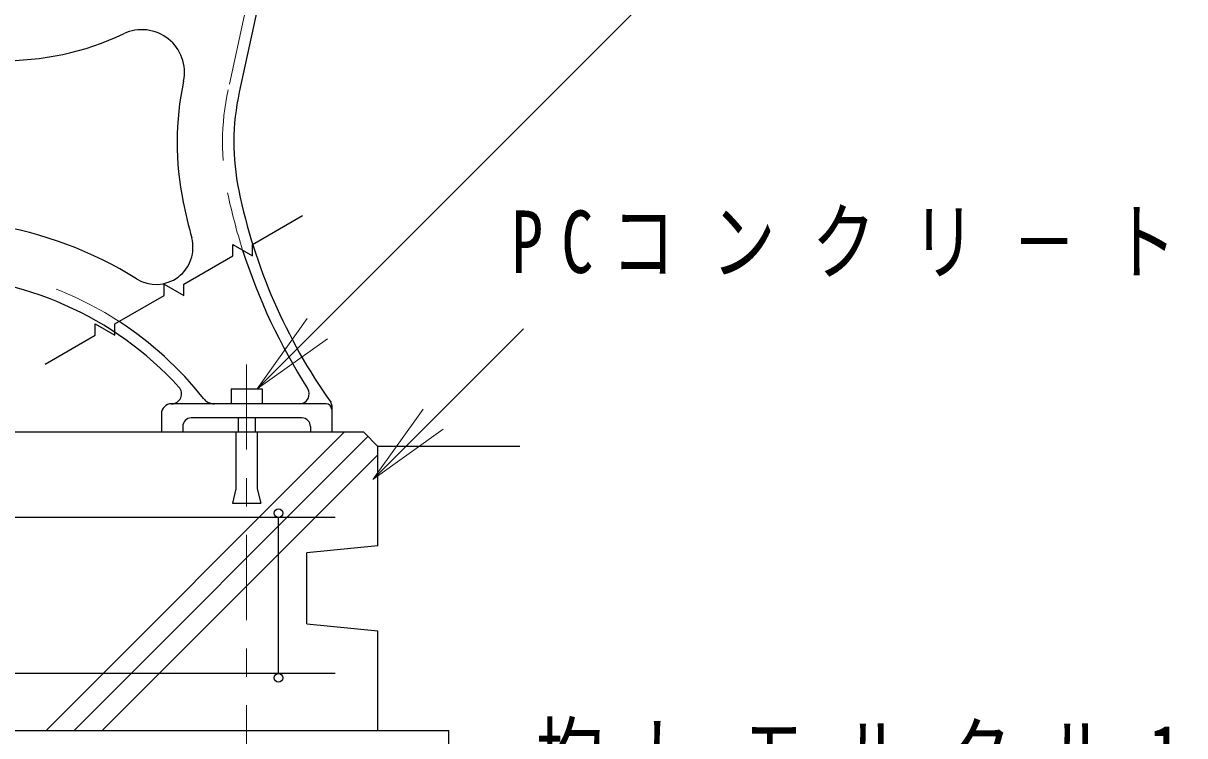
# Model space of a CAD drawing. Units: millimetres on the paper, scale 1:20. Extents: x -365 to 0, y -6 to 257.
# Drawn here: x -108.38 to -67.46, y 98.23 to 123.32 of the extents above; entities that cross this region are included whole.
import ezdxf

# ---------------------------------------------------------------- set-up
doc = ezdxf.new("R2010")
doc.units = ezdxf.units.MM
doc.linetypes.add('USER1', pattern=[4.5, 2.5, -2])
doc.linetypes.add('USER2', pattern=[6, 3, -1, 1, -1])
doc.layers.add('1_20', color=3, linetype='Continuous', lineweight=25)
doc.styles.add('ＭＳ ゴシック', font='')
doc.styles.get('ＭＳ ゴシック').set_extended_font_data('MS Gothic')

# ---------------------------------------------------------------- blocks, each defined once
blk = doc.blocks.new('open_arrow')
at = {"color": 0, "linetype": 'Continuous', "lineweight": -2}
blk.add_lwpolyline([(7.5, 1.25), (0, 0), (7.5, -1.25)], dxfattribs=at)

msp = doc.modelspace()

# ---------------------------------------------------------------- linework, layer by layer
at = {"layer": '1_20', "color": 7, "linetype": 'USER1', "lineweight": 13}
msp.add_line((-96.738, 141.207), (-101.157, 120.98), dxfattribs=at)
at = {"layer": '1_20'}
for p, q in [((-96.357, 141.073), (-100.766, 120.895)), ((-101.056, 110.448), (-101.056, 109.923)), ((-101.056, 110.448), (-99.959, 110.448)), ((-99.959, 110.448), (-99.959, 109.923)), ((-97.707, 109.923), (-103.149, 109.923)), ((-97.507, 109.86), (-97.507, 108.923)), ((-103.507, 109.573), (-103.507, 108.923)), ((-98.557, 109.423), (-102.457, 109.423)), ((-100.807, 109.423), (-100.807, 108.923)), ((-100.207, 109.423), (-100.207, 108.923)), ((-96.382, 108.923), (-127.132, 108.923)), ((-102.757, 109.123), (-102.757, 108.923)), ((-100.882, 108.923), (-100.882, 106.923)), ((-100.132, 108.923), (-100.132, 106.923)), ((-98.257, 109.123), (-98.257, 108.923)), ((-96.382, 108.923), (-95.882, 108.423)), ((-90.882, 108.423), (-95.882, 108.423)), ((-95.882, 104.923), (-95.882, 108.423)), ((-100.883, 106.923), (-101.008, 106.423)), ((-100.133, 106.923), (-100.008, 106.423)), ((-101.007, 106.423), (-100.007, 106.423)), ((-97.382, 105.923), (-126.132, 105.923)), ((-99.382, 100.423), (-99.382, 105.923)), ((-95.882, 104.923), (-98.382, 104.673)), ((-98.382, 102.173), (-98.382, 104.673)), ((-98.382, 102.173), (-95.882, 101.923)), ((-95.882, 98.423), (-95.882, 101.923)), ((-97.382, 100.423), (-126.132, 100.423)), ((-130.132, 98.423), (-93.382, 98.423)), ((-93.382, 91.923), (-93.382, 98.423))]:
    msp.add_line(p, q, dxfattribs=at)
at = {"layer": '1_20', "color": 7, "lineweight": 13}
for p, q in [((-100.136, 110.448), (-85.994, 124.59)), ((-96.056, 107.261), (-90.753, 112.564)), ((-107.57, 98.423), (-97.07, 108.923)), ((-106.58, 98.423), (-96.231, 108.772)), ((-105.59, 98.423), (-95.882, 108.131))]:
    msp.add_line(p, q, dxfattribs=at)
at = {"layer": '1_20', "color": 7, "linetype": 'USER2', "lineweight": 13}
msp.add_line((-100.507, 111.309), (-100.507, 90.423), dxfattribs=at)
at = {"layer": '1_20'}
msp.add_lwpolyline([(-107.6, 111.318), (-105.837, 112.336), (-105.837, 112.736), (-105.144, 112.336), (-105.144, 112.736), (-103.412, 113.736), (-103.412, 114.136), (-102.719, 113.736), (-102.719, 114.136), (-100.987, 115.136), (-100.987, 115.536), (-100.295, 115.136), (-100.295, 115.536), (-98.532, 116.553)], dxfattribs=at)
for centre in [(-99.382, 106.073), (-99.382, 100.273)]:
    msp.add_circle(centre, 0.15, dxfattribs=at)
for centre, radius, start, end in [((-109.007, 131.723), 9.713, 268.7224, 295.4135), ((-104.196, 121.596), 1.5, 347.9059, 115.4133), ((-92.657, 119.123), 10.3, 167.9059, 191.7486), ((-92.657, 119.123), 8.3, 167.6752, 191.7486), ((-81.203, 121.506), 20, 191.7486, 215.2071), ((-81.203, 121.506), 22, 191.7486, 195.1224), ((-111.757, 102.423), 14, 58.2029, 80.7181), ((-103.696, 115.427), 1.3, 238.2029, 15.1224), ((-81.203, 121.506), 20.4, 197.6135, 212.7734), ((-111.757, 102.423), 12, 42.3625, 137.6374), ((-111.757, 102.423), 12.4, 38.3274, 56.9729), ((-103.149, 110.273), 0.35, 270, 42.3625), ((-101.638, 110.423), 0.5, 218.3276, 270), ((-98.65, 110.273), 0.35, 270, 32.7733), ((-103.157, 109.573), 0.35, 90, 180), ((-97.707, 109.723), 0.2, 0, 90), ((-97.707, 109.86), 0.2, 0, 35.2069), ((-102.457, 109.123), 0.3, 90, 180), ((-98.557, 109.123), 0.3, 0, 90)]:
    msp.add_arc(centre, radius, start, end, dxfattribs=at)
at = {"layer": '1_20', "color": 7, "linetype": 'USER1', "lineweight": 13}
for centre, radius, start, end in [((-92.657, 119.123), 8.7, 167.6752, 191.7486), ((-81.203, 121.506), 20.4, 191.7486, 197.6135), ((-111.757, 102.423), 12.4, 56.9729, 141.6725)]:
    msp.add_arc(centre, radius, start, end, dxfattribs=at)

# ---------------------------------------------------------------- block references
at = {"layer": '1_20', "color": 7, "lineweight": 13, "xscale": 0.4, "yscale": 0.4, "rotation": 45}
for p in [(-100.136, 110.448), (-96.056, 107.261)]:
    msp.add_blockref('open_arrow', p, dxfattribs=at)

# ---------------------------------------------------------------- texts
at = {"layer": '1_20', "color": 7, "char_height": 2.199, "attachment_point": 4, "style": 'ＭＳ ゴシック'}
for s, insert in [('\\T1.57;\\W0.75;PCコンクリ－ト', (-91.181, 115.564)), ('\\T1.5;\\W0.8;均しモルタル1:3(空練り)', (-90.336, 97.223))]:
    msp.add_mtext(s, dxfattribs=dict(at, insert=insert))

doc.saveas('drawing.dxf')
